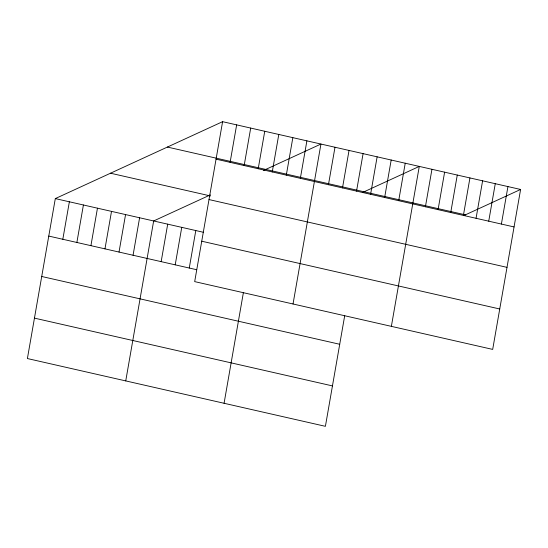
<?xml version="1.0" encoding="UTF-8"?>
<svg xmlns="http://www.w3.org/2000/svg" width="548" height="548" viewBox="0 0 548 548"><rect width="100%" height="100%" fill="white"/><g stroke="black" fill="none" stroke-linecap="round" stroke-linejoin="round"><path stroke-width="0.82" d="M222.598 121.677L194.684 281.617L492.686 349.405L520.6 189.457L222.598 121.677L55.314 198.595L27.4 358.543L325.402 426.323L344.713 315.648M62.821 239.271L69.363 201.794M76.871 242.469L83.412 204.986M90.92 245.662L97.462 208.185M104.969 248.861L111.511 211.377M119.019 252.053L125.561 214.576M133.061 255.252L139.603 217.768M125.739 380.908L153.652 220.967L210.316 194.91M161.16 261.643L167.702 224.159M175.209 264.835L181.751 227.358M189.259 268.034L195.8 230.55M230.105 162.352L236.647 124.876M244.155 165.551L250.696 128.068M258.204 168.743L264.746 131.267M224.077 403.273L243.394 292.598M272.253 171.942L278.795 134.459M286.303 175.134L292.844 137.658M300.352 178.333L306.894 140.85M293.029 303.989L320.943 144.049L263.547 170.435M328.451 184.724L334.992 147.241M342.493 187.916L349.035 150.44M356.543 191.115L363.084 153.632M370.592 194.307L377.134 156.831M384.641 197.506L391.183 160.023M398.691 200.698L405.232 163.222M391.368 326.355L419.282 166.414L362.618 192.471M425.406 206.774L431.947 169.298M438.071 209.658L444.613 172.175M450.737 212.535L457.272 175.059M463.396 215.419L469.937 177.936M476.061 218.296L482.603 180.819M488.727 221.18L495.269 183.696M501.393 224.057L507.934 186.58M463.937 215.515L520.6 189.457M167.393 147.063L465.396 214.843M216.063 159.16L514.058 226.941M110.518 173.216L210.514 195.958M209.007 199.568L507.003 267.356M55.314 198.595L203.24 232.242M201.739 241.209L499.742 308.99M48.772 236.078L196.698 269.726M41.723 276.487L339.719 344.274M34.456 318.128L332.451 385.908"/></g></svg>
